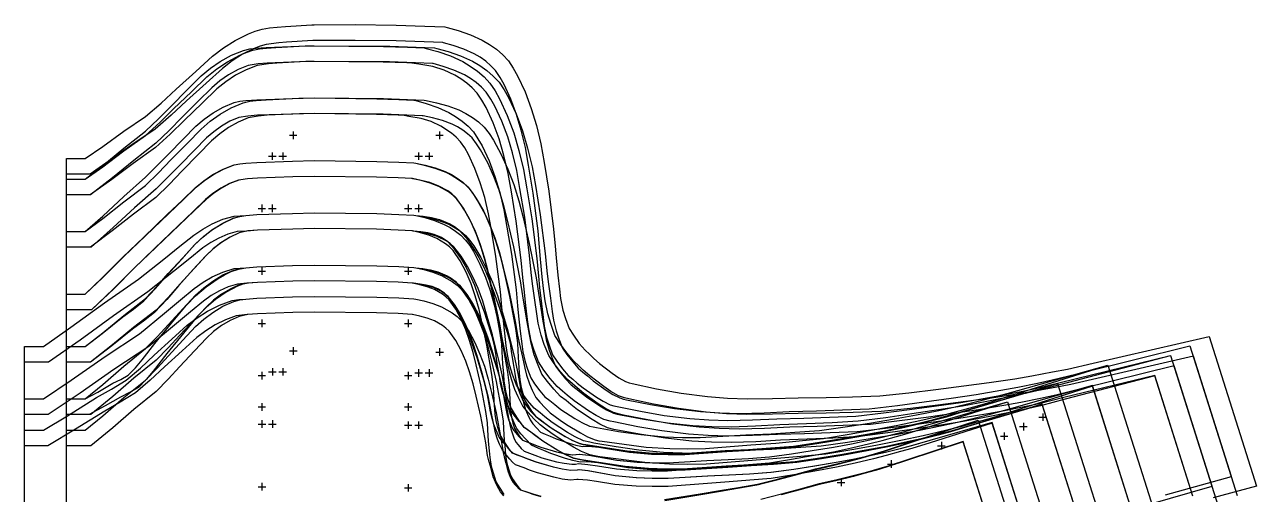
# Model space of a CAD drawing. Header units: inches. Extents: x 0 to 29.5, y 0 to 33.4.
# Drawn here: x 0 to 29.47, y 22.17 to 33.41 of the extents above; entities that cross this region are included whole.
import ezdxf

# ---------------------------------------------------------------- set-up
doc = ezdxf.new("R2010")
doc.units = ezdxf.units.IN

msp = doc.modelspace()

# ---------------------------------------------------------------- linework, layer by layer
at = {"layer": 'T001L001'}
for points in [[(1, 16.704), (1, 30.21), (1.236, 30.21), (1.449, 30.21), (1.868, 30.495), (2.375, 30.858), (2.891, 31.208), (3.264, 31.531), (3.625, 31.867), (4.092, 32.29), (4.497, 32.656), (4.758, 32.854), (5.034, 33.029), (5.352, 33.186), (5.516, 33.251), (5.684, 33.304), (5.861, 33.331), (6.04, 33.345), (6.237, 33.364), (6.869, 33.401), (6.923, 33.405), (7.907, 33.409), (8.892, 33.395), (9.575, 33.376), (10.05, 33.353), (10.108, 33.342), (10.375, 33.267), (10.666, 33.167), (10.946, 33.039), (11.12, 32.936), (11.285, 32.82), (11.438, 32.69), (11.574, 32.544), (11.69, 32.369), (11.794, 32.186), (11.971, 31.802), (12.12, 31.403), (12.242, 30.995), (12.347, 30.558), (12.426, 30.114), (12.539, 29.429), (12.656, 28.516), (12.692, 28.113), (12.718, 27.831), (12.758, 27.419), (12.797, 27.078), (12.823, 26.858), (12.878, 26.581), (12.941, 26.377), (13.026, 26.141), (13.131, 25.978), (13.27, 25.784), (13.408, 25.618), (13.513, 25.523), (13.618, 25.424), (13.754, 25.303), (14.055, 25.071), (14.212, 24.964), (14.377, 24.871), (14.462, 24.843), (14.535, 24.823), (15.119, 24.699), (15.706, 24.595), (16.337, 24.514), (16.812, 24.476), (17.287, 24.455), (17.895, 24.463), (18.504, 24.483), (19.172, 24.491), (19.806, 24.508), (20.461, 24.53), (21.151, 24.603), (21.8, 24.681), (22.467, 24.766), (23.076, 24.845), (23.688, 24.939), (24.1, 25.009), (24.587, 25.1), (24.951, 25.171), (25.566, 25.312), (28.336, 25.949), (29.468, 22.372), (28.436, 22.092)], [(27.298, 22.159), (28.872, 22.599), (27.961, 25.478), (25.651, 24.946), (25.029, 24.804), (24.657, 24.731), (24.166, 24.64), (23.748, 24.568), (23.128, 24.474), (22.515, 24.394), (21.846, 24.308), (21.193, 24.23), (20.488, 24.156), (19.818, 24.133), (19.179, 24.117), (18.51, 24.108), (17.895, 24.088), (17.28, 24.08), (16.79, 24.101), (16.302, 24.14), (15.646, 24.224), (15.047, 24.331), (14.451, 24.458), (14.355, 24.483), (14.208, 24.532), (14.027, 24.634), (13.854, 24.752), (13.521, 25.008), (13.364, 25.147), (13.259, 25.247), (13.136, 25.358), (12.973, 25.555), (12.821, 25.767), (12.688, 25.973), (12.585, 26.258), (12.514, 26.489), (12.452, 26.8), (12.424, 27.035), (12.385, 27.379), (12.345, 27.795), (12.318, 28.079), (12.283, 28.476), (12.167, 29.374), (12.057, 30.045), (11.982, 30.466), (11.883, 30.881), (11.77, 31.258), (11.633, 31.625), (11.47, 31.978), (11.375, 32.147), (11.267, 32.308), (11.157, 32.427), (11.032, 32.533), (10.898, 32.628), (10.756, 32.711), (10.511, 32.823), (10.254, 32.912), (10.023, 32.976), (10.006, 32.979), (9.56, 33.001), (8.886, 33.02), (7.91, 33.033), (6.934, 33.03), (6.893, 33.027), (6.266, 32.99), (6.079, 32.973), (5.781, 32.937), (5.635, 32.892), (5.492, 32.835), (5.216, 32.699), (4.967, 32.54), (4.731, 32.361), (4.343, 32.012), (3.876, 31.588), (3.505, 31.243), (3.123, 30.912), (2.589, 30.55), (2.082, 30.187), (1.565, 29.835), (1.236, 29.835), (1, 29.835)], [(1, 16.704), (1, 29.71), (1.236, 29.71), (1.449, 29.71), (1.868, 30.038), (2.374, 30.454), (2.891, 30.858), (3.201, 31.155), (3.502, 31.46), (3.89, 31.848), (4.227, 32.182), (4.446, 32.365), (4.679, 32.529), (4.948, 32.678), (5.233, 32.794), (5.385, 32.827), (5.54, 32.845), (5.782, 32.864), (6.56, 32.897), (6.923, 32.905), (8.583, 32.89), (9.159, 32.872), (9.56, 32.851), (9.608, 32.842), (9.885, 32.764), (10.189, 32.659), (10.48, 32.526), (10.661, 32.418), (10.833, 32.297), (10.992, 32.162), (11.133, 32.009), (11.255, 31.827), (11.362, 31.636), (11.546, 31.237), (11.7, 30.821), (11.827, 30.396), (11.936, 29.94), (12.017, 29.478), (12.134, 28.764), (12.255, 27.814), (12.292, 27.394), (12.32, 27.124), (12.362, 26.731), (12.403, 26.406), (12.43, 26.197), (12.485, 25.933), (12.548, 25.738), (12.631, 25.513), (12.733, 25.359), (12.868, 25.175), (13.001, 25.017), (13.112, 24.927), (13.222, 24.832), (13.364, 24.717), (13.678, 24.498), (13.841, 24.398), (14.011, 24.312), (14.097, 24.288), (14.172, 24.271), (14.736, 24.16), (15.303, 24.062), (15.911, 23.99), (16.369, 23.958), (16.827, 23.942), (17.413, 23.955), (17.999, 23.98), (18.643, 23.995), (19.254, 24.016), (19.885, 24.044), (20.549, 24.121), (21.173, 24.201), (21.815, 24.29), (22.397, 24.373), (22.981, 24.47), (23.374, 24.542), (23.838, 24.635), (24.185, 24.708), (24.772, 24.851), (27.412, 25.494), (28.544, 21.918)], [(1, 16.704), (1, 29.71), (1.236, 29.71), (1.449, 29.71), (1.868, 30.009), (2.374, 30.39), (2.891, 30.758), (3.232, 31.07), (3.562, 31.395), (3.99, 31.804), (4.36, 32.158), (4.6, 32.351), (4.855, 32.522), (5.148, 32.678), (5.301, 32.743), (5.458, 32.797), (5.622, 32.828), (5.79, 32.845), (6.01, 32.864), (6.715, 32.899), (6.923, 32.905), (8.738, 32.893), (9.367, 32.874), (9.805, 32.852), (9.858, 32.842), (10.129, 32.766), (10.427, 32.664), (10.711, 32.534), (10.889, 32.43), (11.057, 32.311), (11.212, 32.179), (11.35, 32.03), (11.47, 31.852), (11.575, 31.666), (11.756, 31.276), (11.907, 30.87), (12.032, 30.454), (12.139, 30.009), (12.219, 29.557), (12.335, 28.86), (12.455, 27.931), (12.492, 27.52), (12.525, 27.254), (12.577, 26.867), (12.624, 26.548), (12.656, 26.341), (12.716, 26.082), (12.782, 25.891), (12.87, 25.671), (12.974, 25.521), (13.112, 25.343), (13.246, 25.19), (13.355, 25.099), (13.463, 25.004), (13.603, 24.888), (13.913, 24.667), (14.074, 24.565), (14.242, 24.478), (14.328, 24.453), (14.402, 24.436), (14.975, 24.323), (15.551, 24.226), (16.17, 24.155), (16.635, 24.123), (17.101, 24.109), (17.696, 24.124), (18.292, 24.151), (18.946, 24.168), (19.567, 24.191), (20.208, 24.221), (20.883, 24.301), (21.517, 24.385), (22.169, 24.477), (22.762, 24.564), (23.357, 24.664), (23.758, 24.739), (24.231, 24.835), (24.585, 24.911), (25.183, 25.057), (27.874, 25.722), (29.006, 22.145)], [(27.952, 22.133), (27.039, 25.018), (24.861, 24.486), (24.268, 24.342), (23.913, 24.268), (23.445, 24.174), (23.045, 24.101), (22.454, 24.003), (21.867, 23.919), (21.223, 23.83), (20.595, 23.748), (19.915, 23.67), (19.269, 23.641), (18.654, 23.62), (18.009, 23.605), (17.416, 23.58), (16.824, 23.567), (16.351, 23.583), (15.879, 23.616), (15.246, 23.691), (14.671, 23.79), (14.098, 23.904), (14.007, 23.924), (13.858, 23.965), (13.671, 24.06), (13.491, 24.17), (13.146, 24.411), (12.981, 24.544), (12.87, 24.64), (12.737, 24.749), (12.574, 24.942), (12.425, 25.144), (12.295, 25.342), (12.193, 25.615), (12.122, 25.837), (12.06, 26.134), (12.031, 26.359), (11.99, 26.688), (11.947, 27.085), (11.919, 27.358), (11.882, 27.774), (11.763, 28.71), (11.648, 29.41), (11.571, 29.849), (11.468, 30.282), (11.35, 30.675), (11.208, 31.06), (11.038, 31.429), (10.938, 31.605), (10.826, 31.773), (10.71, 31.899), (10.58, 32.01), (10.439, 32.11), (10.29, 32.198), (10.034, 32.319), (9.765, 32.408), (9.428, 32.462), (9.261, 32.491), (9.143, 32.497), (8.576, 32.515), (6.925, 32.53), (6.573, 32.522), (5.805, 32.49), (5.585, 32.473), (5.347, 32.433), (5.105, 32.335), (4.876, 32.208), (4.669, 32.062), (4.475, 31.899), (4.155, 31.582), (3.766, 31.194), (3.457, 30.88), (3.139, 30.576), (2.609, 30.161), (2.103, 29.746), (1.579, 29.335), (1.236, 29.335), (1, 29.335)], [(26.943, 21.944), (28.412, 22.365), (27.501, 25.244), (25.273, 24.693), (24.669, 24.545), (24.307, 24.468), (23.83, 24.371), (23.423, 24.295), (22.82, 24.193), (22.222, 24.106), (21.568, 24.013), (20.929, 23.929), (20.239, 23.847), (19.583, 23.817), (18.958, 23.793), (18.303, 23.776), (17.701, 23.749), (17.098, 23.734), (16.618, 23.749), (16.139, 23.781), (15.496, 23.855), (14.909, 23.954), (14.326, 24.068), (14.233, 24.09), (14.085, 24.133), (13.9, 24.229), (13.723, 24.341), (13.382, 24.585), (13.22, 24.718), (13.111, 24.815), (12.984, 24.921), (12.822, 25.103), (12.671, 25.3), (12.537, 25.493), (12.431, 25.76), (12.355, 25.978), (12.287, 26.27), (12.253, 26.492), (12.205, 26.815), (12.154, 27.206), (12.119, 27.48), (12.082, 27.89), (11.964, 28.805), (11.851, 29.488), (11.775, 29.917), (11.673, 30.34), (11.557, 30.723), (11.418, 31.098), (11.251, 31.458), (11.154, 31.63), (11.044, 31.794), (10.931, 31.916), (10.804, 32.024), (10.667, 32.121), (10.522, 32.206), (10.271, 32.32), (10.009, 32.41), (9.773, 32.476), (9.76, 32.479), (9.352, 32.499), (8.731, 32.518), (6.927, 32.53), (6.73, 32.524), (6.035, 32.49), (5.833, 32.473), (5.564, 32.434), (5.298, 32.331), (5.046, 32.197), (4.817, 32.043), (4.602, 31.87), (4.249, 31.533), (3.821, 31.124), (3.481, 30.789), (3.131, 30.468), (2.596, 30.087), (2.089, 29.707), (1.569, 29.335), (1.236, 29.335), (1, 29.335)], [(1, 16.704), (1, 28.46), (1.236, 28.46), (1.449, 28.46), (1.868, 28.831), (2.374, 29.301), (2.891, 29.758), (3.443, 30.313), (3.794, 30.67), (4.098, 30.978), (4.296, 31.147), (4.507, 31.299), (4.752, 31.438), (5.01, 31.546), (5.148, 31.577), (5.29, 31.595), (5.555, 31.614), (6.406, 31.645), (6.923, 31.655), (8.429, 31.638), (8.951, 31.62), (9.314, 31.6), (9.358, 31.592), (9.609, 31.522), (9.883, 31.428), (10.146, 31.308), (10.309, 31.212), (10.464, 31.103), (10.608, 30.982), (10.736, 30.844), (10.846, 30.68), (10.943, 30.508), (11.111, 30.148), (11.25, 29.773), (11.366, 29.39), (11.465, 28.979), (11.539, 28.562), (11.646, 27.919), (11.758, 27.062), (11.792, 26.683), (11.818, 26.436), (11.858, 26.075), (11.896, 25.777), (11.921, 25.585), (11.972, 25.343), (12.03, 25.165), (12.107, 24.958), (12.201, 24.817), (12.325, 24.648), (12.447, 24.504), (12.564, 24.414), (12.681, 24.32), (12.831, 24.206), (13.163, 23.989), (13.334, 23.89), (13.512, 23.807), (13.602, 23.785), (13.68, 23.77), (14.209, 23.68), (14.74, 23.603), (15.309, 23.55), (15.737, 23.532), (16.165, 23.529), (17.257, 23.593), (17.858, 23.622), (18.427, 23.658), (19.015, 23.699), (19.633, 23.787), (20.213, 23.878), (20.809, 23.977), (21.341, 24.072), (21.874, 24.18), (22.233, 24.26), (22.656, 24.36), (22.973, 24.439), (23.508, 24.589), (25.912, 25.267), (27.044, 21.69)], [(1, 16.704), (1, 28.46), (1.236, 28.46), (1.449, 28.46), (1.868, 28.774), (2.374, 29.172), (2.891, 29.558), (3.201, 29.86), (3.5, 30.173), (3.887, 30.569), (4.224, 30.91), (4.442, 31.098), (4.675, 31.266), (4.945, 31.42), (5.231, 31.54), (5.384, 31.575), (5.54, 31.595), (5.782, 31.614), (6.56, 31.647), (6.923, 31.655), (8.583, 31.64), (9.159, 31.622), (9.56, 31.601), (9.608, 31.592), (9.856, 31.54), (10.128, 31.467), (10.391, 31.368), (10.557, 31.285), (10.714, 31.189), (10.862, 31.081), (10.995, 30.955), (11.112, 30.803), (11.218, 30.642), (11.404, 30.304), (11.564, 29.949), (11.702, 29.584), (11.825, 29.192), (11.924, 28.792), (12.07, 28.174), (12.234, 27.349), (12.292, 26.983), (12.331, 26.732), (12.391, 26.366), (12.445, 26.064), (12.481, 25.869), (12.546, 25.624), (12.614, 25.445), (12.704, 25.239), (12.807, 25.1), (12.943, 24.934), (13.075, 24.793), (13.187, 24.706), (13.298, 24.614), (13.441, 24.503), (13.758, 24.292), (13.921, 24.196), (14.092, 24.115), (14.178, 24.092), (14.253, 24.078), (14.816, 23.975), (15.381, 23.885), (15.988, 23.821), (16.444, 23.796), (16.901, 23.787), (17.484, 23.808), (18.067, 23.84), (18.708, 23.864), (19.316, 23.893), (19.944, 23.93), (20.604, 24.015), (21.225, 24.104), (21.863, 24.201), (22.44, 24.294), (23.02, 24.4), (23.409, 24.479), (23.87, 24.579), (24.214, 24.657), (24.796, 24.809), (27.412, 25.494), (28.544, 21.918)], [(26.452, 21.904), (25.544, 24.774), (23.609, 24.228), (23.069, 24.076), (22.745, 23.996), (22.317, 23.894), (21.952, 23.813), (21.411, 23.704), (20.873, 23.607), (20.273, 23.508), (19.688, 23.416), (19.055, 23.326), (18.452, 23.283), (17.879, 23.248), (17.277, 23.219), (16.171, 23.153), (15.729, 23.156), (15.287, 23.176), (14.693, 23.23), (14.154, 23.309), (13.616, 23.4), (13.523, 23.418), (13.37, 23.456), (13.174, 23.547), (12.986, 23.655), (12.622, 23.893), (12.449, 24.025), (12.332, 24.12), (12.187, 24.232), (12.031, 24.416), (11.893, 24.602), (11.771, 24.787), (11.675, 25.041), (11.609, 25.246), (11.551, 25.522), (11.524, 25.729), (11.485, 26.031), (11.445, 26.396), (11.419, 26.647), (11.385, 27.021), (11.275, 27.864), (11.171, 28.493), (11.1, 28.887), (11.007, 29.276), (10.901, 29.627), (10.773, 29.97), (10.619, 30.3), (10.53, 30.458), (10.429, 30.608), (10.327, 30.718), (10.212, 30.816), (9.956, 30.98), (9.728, 31.088), (9.489, 31.166), (9.189, 31.214), (9.039, 31.24), (8.934, 31.246), (8.42, 31.263), (6.924, 31.28), (6.416, 31.27), (5.575, 31.24), (5.336, 31.223), (5.128, 31.186), (4.912, 31.096), (4.708, 30.98), (4.523, 30.846), (4.348, 30.698), (4.061, 30.407), (3.71, 30.05), (3.149, 29.485), (2.625, 29.023), (2.12, 28.554), (1.591, 28.085), (1.236, 28.085), (1, 28.085)], [(27.952, 22.133), (27.041, 25.01), (24.891, 24.446), (24.303, 24.293), (23.951, 24.213), (23.486, 24.112), (23.09, 24.032), (22.503, 23.924), (21.92, 23.831), (21.28, 23.733), (20.655, 23.643), (19.979, 23.556), (19.336, 23.519), (18.724, 23.489), (18.083, 23.466), (17.493, 23.433), (16.902, 23.411), (16.432, 23.42), (15.962, 23.447), (15.33, 23.513), (14.757, 23.605), (14.185, 23.709), (14.096, 23.726), (13.946, 23.765), (13.758, 23.855), (13.578, 23.961), (13.23, 24.193), (13.064, 24.321), (12.952, 24.414), (12.821, 24.516), (12.661, 24.686), (12.511, 24.869), (12.377, 25.05), (12.267, 25.304), (12.189, 25.509), (12.115, 25.787), (12.076, 25.997), (12.021, 26.303), (11.961, 26.673), (11.921, 26.925), (11.865, 27.283), (11.703, 28.094), (11.561, 28.698), (11.467, 29.076), (11.351, 29.446), (11.225, 29.78), (11.079, 30.104), (10.909, 30.413), (10.813, 30.56), (10.705, 30.699), (10.599, 30.799), (10.482, 30.885), (10.356, 30.962), (10.225, 31.028), (9.996, 31.114), (9.76, 31.177), (9.535, 31.224), (9.514, 31.228), (9.143, 31.247), (8.576, 31.265), (6.925, 31.28), (6.573, 31.272), (5.805, 31.24), (5.587, 31.223), (5.349, 31.181), (5.106, 31.078), (4.876, 30.947), (4.669, 30.797), (4.474, 30.63), (4.155, 30.306), (3.767, 29.91), (3.459, 29.586), (3.138, 29.274), (2.602, 28.874), (2.096, 28.476), (1.574, 28.085), (1.236, 28.085), (1, 28.085)], [(6.334, 30.763), (6.516, 30.763)], [(6.425, 30.854), (6.425, 30.672)], [(9.834, 30.763), (10.016, 30.763)], [(9.925, 30.854), (9.925, 30.672)], [(5.925, 30.354), (5.925, 30.172)], [(6.175, 30.354), (6.175, 30.172)], [(9.425, 30.354), (9.425, 30.172)], [(9.675, 30.354), (9.675, 30.172)], [(1, 16.704), (1, 26.96), (1.236, 26.96), (1.449, 26.96), (1.856, 27.351), (2.346, 27.845), (2.848, 28.326), (3.413, 28.866), (3.773, 29.212), (4.085, 29.512), (4.287, 29.675), (4.501, 29.821), (4.749, 29.953), (5.009, 30.054), (5.148, 30.081), (5.29, 30.095), (5.555, 30.114), (6.406, 30.145), (6.923, 30.155), (8.429, 30.138), (8.951, 30.12), (9.314, 30.1), (9.358, 30.092), (9.587, 30.042), (9.838, 29.971), (10.08, 29.876), (10.232, 29.798), (10.377, 29.708), (10.513, 29.606), (10.634, 29.488), (10.741, 29.346), (10.838, 29.196), (11.006, 28.881), (11.15, 28.551), (11.274, 28.213), (11.383, 27.848), (11.471, 27.477), (11.599, 26.904), (11.742, 26.139), (11.792, 25.8), (11.802, 25.603), (11.818, 25.315), (11.835, 25.077), (11.847, 24.924), (11.877, 24.73), (11.915, 24.586), (11.968, 24.419), (12.036, 24.303), (12.128, 24.164), (12.218, 24.044), (12.333, 23.96), (12.448, 23.872), (12.596, 23.765), (12.922, 23.563), (13.09, 23.472), (13.264, 23.395), (13.352, 23.376), (13.427, 23.363), (14.414, 23.214), (14.945, 23.168), (15.343, 23.153), (15.741, 23.153), (16.757, 23.219), (17.316, 23.249), (17.845, 23.285), (18.392, 23.327), (18.966, 23.412), (19.506, 23.5), (20.061, 23.595), (20.546, 23.688), (21.032, 23.792), (21.359, 23.868), (21.745, 23.965), (22.034, 24.04), (22.521, 24.182), (24.712, 24.827), (25.844, 21.25)], [(1, 16.704), (1, 26.96), (1.236, 26.96), (1.449, 26.96), (1.868, 27.36), (2.373, 27.865), (2.891, 28.358), (3.446, 28.888), (3.8, 29.228), (4.106, 29.522), (4.305, 29.682), (4.515, 29.826), (4.758, 29.955), (5.014, 30.055), (5.151, 30.081), (5.29, 30.095), (5.555, 30.114), (6.406, 30.145), (6.923, 30.155), (8.429, 30.138), (8.951, 30.12), (9.314, 30.1), (9.358, 30.092), (9.58, 30.047), (9.825, 29.984), (10.061, 29.897), (10.21, 29.824), (10.351, 29.739), (10.484, 29.642), (10.604, 29.531), (10.71, 29.396), (10.806, 29.252), (10.975, 28.951), (11.121, 28.634), (11.246, 28.308), (11.359, 27.958), (11.45, 27.6), (11.585, 27.048), (11.738, 26.31), (11.792, 25.983), (11.838, 25.767), (11.907, 25.453), (11.968, 25.194), (12.008, 25.027), (12.076, 24.818), (12.143, 24.667), (12.231, 24.492), (12.327, 24.376), (12.452, 24.239), (12.573, 24.123), (12.692, 24.039), (12.81, 23.95), (12.963, 23.842), (13.298, 23.641), (13.47, 23.55), (13.649, 23.474), (13.739, 23.455), (13.817, 23.443), (14.873, 23.304), (15.439, 23.266), (15.864, 23.258), (16.289, 23.266), (17.372, 23.357), (17.968, 23.401), (18.532, 23.45), (19.115, 23.506), (19.725, 23.609), (20.299, 23.714), (20.889, 23.827), (21.413, 23.938), (21.94, 24.062), (22.293, 24.152), (22.71, 24.265), (23.022, 24.353), (23.547, 24.519), (25.912, 25.267), (27.044, 21.69)], [(5.834, 30.263), (6.016, 30.263)], [(6.084, 30.263), (6.266, 30.263)], [(9.334, 30.263), (9.516, 30.263)], [(9.584, 30.263), (9.766, 30.263)], [(25.25, 21.47), (24.345, 24.328), (22.627, 23.823), (22.134, 23.678), (21.838, 23.601), (21.447, 23.504), (21.114, 23.426), (20.62, 23.32), (20.128, 23.226), (19.568, 23.13), (19.024, 23.041), (18.434, 22.954), (17.872, 22.911), (17.339, 22.875), (16.78, 22.844), (15.75, 22.777), (15.337, 22.778), (14.925, 22.793), (14.37, 22.841), (13.369, 22.993), (13.281, 23.007), (13.13, 23.041), (12.938, 23.125), (12.753, 23.225), (12.395, 23.447), (12.224, 23.571), (12.108, 23.66), (11.953, 23.774), (11.821, 23.947), (11.718, 24.105), (11.623, 24.266), (11.555, 24.482), (11.51, 24.653), (11.474, 24.881), (11.461, 25.049), (11.444, 25.291), (11.427, 25.583), (11.418, 25.763), (11.372, 26.077), (11.232, 26.829), (11.106, 27.387), (11.024, 27.736), (10.921, 28.079), (10.809, 28.386), (10.679, 28.685), (10.526, 28.971), (10.439, 29.107), (10.341, 29.235), (10.247, 29.327), (10.141, 29.407), (9.91, 29.538), (9.702, 29.619), (9.487, 29.68), (9.282, 29.725), (9.268, 29.727), (8.934, 29.746), (8.42, 29.763), (6.924, 29.78), (6.416, 29.77), (5.575, 29.74), (5.331, 29.722), (5.117, 29.691), (4.9, 29.606), (4.693, 29.496), (4.505, 29.368), (4.327, 29.225), (4.033, 28.942), (3.673, 28.595), (3.107, 28.055), (2.609, 27.577), (2.119, 27.084), (1.6, 26.585), (1.236, 26.585), (1, 26.585)], [(26.452, 21.904), (25.549, 24.759), (23.661, 24.161), (23.129, 23.994), (22.81, 23.904), (22.388, 23.789), (22.029, 23.698), (21.496, 23.572), (20.963, 23.459), (20.368, 23.345), (19.79, 23.24), (19.164, 23.134), (18.566, 23.077), (17.998, 23.028), (17.402, 22.984), (16.305, 22.891), (15.866, 22.883), (15.427, 22.891), (14.835, 22.931), (13.764, 23.072), (13.673, 23.086), (13.52, 23.118), (13.323, 23.201), (13.133, 23.301), (12.766, 23.523), (12.59, 23.646), (12.471, 23.736), (12.334, 23.834), (12.184, 23.977), (12.044, 24.13), (11.915, 24.286), (11.804, 24.506), (11.725, 24.684), (11.647, 24.925), (11.603, 25.107), (11.541, 25.37), (11.471, 25.688), (11.423, 25.913), (11.369, 26.242), (11.219, 26.965), (11.088, 27.504), (11.002, 27.839), (10.896, 28.168), (10.783, 28.462), (10.651, 28.748), (10.499, 29.021), (10.316, 29.273), (10.224, 29.359), (10.121, 29.433), (9.897, 29.555), (9.696, 29.629), (9.487, 29.684), (9.285, 29.724), (9.267, 29.727), (8.934, 29.746), (8.42, 29.763), (6.924, 29.78), (6.416, 29.77), (5.575, 29.74), (5.331, 29.722), (5.122, 29.691), (4.909, 29.609), (4.707, 29.501), (4.523, 29.376), (4.349, 29.235), (4.059, 28.958), (3.706, 28.617), (3.15, 28.087), (2.635, 27.597), (2.131, 27.092), (1.599, 26.585), (1.236, 26.585), (1, 26.585)], [(0, 16.704), (0, 25.71), (0.236, 25.71), (0.449, 25.71), (1.109, 26.169), (1.909, 26.752), (2.725, 27.317), (3.33, 27.799), (3.715, 28.109), (4.05, 28.376), (4.264, 28.519), (4.488, 28.644), (4.743, 28.752), (5.01, 28.829), (5.29, 28.845), (5.555, 28.864), (6.406, 28.895), (6.923, 28.905), (8.429, 28.888), (8.951, 28.87), (9.314, 28.85), (9.358, 28.842), (9.537, 28.825), (9.735, 28.794), (9.928, 28.745), (10.17, 28.644), (10.283, 28.579), (10.386, 28.501), (10.568, 28.298), (10.726, 28.074), (10.867, 27.836), (10.992, 27.589), (11.109, 27.322), (11.211, 27.047), (11.362, 26.623), (11.543, 26.053), (11.612, 25.8), (11.641, 25.599), (11.686, 25.306), (11.726, 25.065), (11.753, 24.909), (11.803, 24.713), (11.856, 24.569), (11.926, 24.403), (12.007, 24.291), (12.114, 24.158), (12.218, 24.044), (12.335, 23.959), (12.451, 23.869), (12.6, 23.761), (12.929, 23.557), (13.098, 23.465), (13.274, 23.387), (13.363, 23.367), (13.439, 23.355), (14.426, 23.206), (14.955, 23.161), (15.353, 23.146), (15.751, 23.146), (16.766, 23.213), (17.325, 23.244), (17.854, 23.28), (18.4, 23.322), (18.974, 23.408), (19.513, 23.496), (20.067, 23.591), (20.551, 23.684), (21.037, 23.789), (21.364, 23.866), (21.749, 23.962), (22.037, 24.038), (22.524, 24.181), (24.712, 24.827), (25.844, 21.25)], [(1, 16.704), (1, 25.71), (1.236, 25.71), (1.449, 25.71), (1.855, 26.022), (2.347, 26.417), (2.601, 26.604), (2.848, 26.8), (3.133, 27.098), (3.403, 27.41), (3.757, 27.802), (4.063, 28.141), (4.264, 28.328), (4.479, 28.497), (4.73, 28.655), (4.997, 28.781), (5.142, 28.821), (5.29, 28.845), (5.555, 28.864), (6.406, 28.895), (6.923, 28.905), (8.429, 28.888), (8.951, 28.87), (9.314, 28.85), (9.358, 28.842), (9.573, 28.792), (9.808, 28.722), (10.035, 28.63), (10.177, 28.554), (10.312, 28.467), (10.438, 28.369), (10.551, 28.257), (10.65, 28.122), (10.738, 27.98), (10.893, 27.682), (11.024, 27.369), (11.136, 27.049), (11.234, 26.705), (11.312, 26.355), (11.425, 25.814), (11.55, 25.092), (11.592, 24.773), (11.599, 24.627), (11.611, 24.413), (11.624, 24.237), (11.633, 24.123), (11.655, 23.979), (11.683, 23.872), (11.722, 23.748), (11.772, 23.662), (11.84, 23.559), (11.907, 23.47), (12.043, 23.419), (12.179, 23.364), (12.353, 23.3), (12.725, 23.192), (12.914, 23.148), (13.105, 23.121), (13.196, 23.126), (13.273, 23.134), (13.5, 23.112), (13.726, 23.074), (14.176, 22.991), (14.662, 22.945), (15.026, 22.929), (15.391, 22.926), (16.323, 22.98), (16.835, 23.004), (17.32, 23.033), (17.821, 23.068), (18.348, 23.142), (18.843, 23.219), (19.351, 23.302), (19.785, 23.383), (20.22, 23.475), (20.513, 23.542), (20.858, 23.627), (21.116, 23.693), (21.552, 23.819), (23.512, 24.387), (24.644, 20.81)], [(1, 16.704), (1, 25.71), (1.236, 25.71), (1.449, 25.71), (1.868, 26.038), (2.374, 26.454), (2.891, 26.858), (3.17, 27.149), (3.437, 27.452), (3.785, 27.833), (4.087, 28.163), (4.284, 28.345), (4.495, 28.509), (4.741, 28.662), (5.004, 28.784), (5.145, 28.822), (5.29, 28.845), (5.555, 28.864), (6.406, 28.895), (6.923, 28.905), (8.429, 28.888), (8.951, 28.87), (9.314, 28.85), (9.358, 28.842), (9.567, 28.809), (9.798, 28.759), (10.022, 28.687), (10.164, 28.625), (10.299, 28.551), (10.427, 28.466), (10.544, 28.367), (10.648, 28.245), (10.743, 28.114), (10.913, 27.839), (11.061, 27.549), (11.191, 27.25), (11.31, 26.927), (11.41, 26.597), (11.557, 26.086), (11.728, 25.403), (11.792, 25.1), (11.822, 24.934), (11.867, 24.693), (11.908, 24.494), (11.935, 24.366), (11.981, 24.205), (12.029, 24.088), (12.092, 23.952), (12.162, 23.862), (12.255, 23.754), (12.344, 23.663), (12.457, 23.615), (12.57, 23.563), (12.715, 23.502), (13.026, 23.396), (13.184, 23.352), (13.345, 23.321), (13.422, 23.322), (13.488, 23.326), (13.734, 23.301), (13.98, 23.262), (14.471, 23.181), (14.999, 23.137), (15.395, 23.123), (15.792, 23.124), (16.803, 23.194), (17.36, 23.226), (17.887, 23.263), (18.431, 23.307), (19.003, 23.394), (19.539, 23.483), (20.091, 23.58), (20.573, 23.674), (21.057, 23.78), (21.382, 23.858), (21.765, 23.955), (22.052, 24.031), (22.536, 24.176), (24.712, 24.827), (25.844, 21.25)], [(5.584, 29.013), (5.766, 29.013)], [(5.675, 29.104), (5.675, 28.922)], [(5.834, 29.013), (6.016, 29.013)], [(5.925, 29.104), (5.925, 28.922)], [(9.084, 29.013), (9.266, 29.013)], [(9.175, 29.104), (9.175, 28.922)], [(9.334, 29.013), (9.516, 29.013)], [(9.425, 29.104), (9.425, 28.922)], [(25.25, 21.47), (24.346, 24.328), (22.63, 23.821), (22.138, 23.676), (21.842, 23.599), (21.452, 23.501), (21.119, 23.423), (20.626, 23.317), (20.134, 23.222), (19.575, 23.126), (19.032, 23.037), (18.442, 22.949), (17.881, 22.906), (17.348, 22.869), (16.789, 22.838), (15.76, 22.771), (15.348, 22.771), (14.936, 22.786), (14.382, 22.833), (13.381, 22.984), (13.292, 22.999), (13.14, 23.033), (12.946, 23.118), (12.76, 23.22), (12.398, 23.444), (12.226, 23.569), (12.109, 23.659), (11.967, 23.764), (11.829, 23.913), (11.708, 24.064), (11.597, 24.219), (11.507, 24.432), (11.444, 24.601), (11.386, 24.83), (11.357, 25.002), (11.315, 25.247), (11.27, 25.544), (11.244, 25.723), (11.183, 25.947), (11.007, 26.503), (10.86, 26.914), (10.767, 27.167), (10.659, 27.413), (10.548, 27.63), (10.425, 27.839), (10.286, 28.036), (10.126, 28.215), (9.972, 28.317), (9.8, 28.388), (9.643, 28.429), (9.482, 28.453), (9.304, 28.47), (9.268, 28.477), (8.934, 28.496), (8.42, 28.513), (6.924, 28.53), (6.416, 28.52), (5.575, 28.49), (5.314, 28.471), (5.085, 28.458), (4.863, 28.394), (4.65, 28.304), (4.453, 28.194), (4.266, 28.069), (3.95, 27.816), (3.564, 27.506), (2.949, 27.016), (2.127, 26.447), (1.327, 25.863), (0.567, 25.335), (0.236, 25.335), (0, 25.335)], [(24.048, 21.037), (23.145, 23.89), (21.656, 23.458), (21.215, 23.331), (20.949, 23.263), (20.599, 23.177), (20.301, 23.109), (19.858, 23.015), (19.416, 22.933), (18.902, 22.848), (18.403, 22.771), (17.86, 22.695), (17.344, 22.659), (16.855, 22.629), (16.342, 22.605), (15.397, 22.551), (15.018, 22.554), (14.639, 22.571), (14.129, 22.618), (13.698, 22.698), (13.481, 22.735), (13.264, 22.756), (13.227, 22.752), (13.071, 22.744), (12.861, 22.774), (12.654, 22.821), (12.244, 22.94), (12.044, 23.014), (11.906, 23.07), (11.786, 23.107), (11.674, 23.158), (11.597, 23.244), (11.534, 23.342), (11.454, 23.464), (11.377, 23.595), (11.323, 23.768), (11.287, 23.902), (11.26, 24.08), (11.25, 24.209), (11.237, 24.39), (11.225, 24.607), (11.218, 24.739), (11.179, 25.036), (11.056, 25.744), (10.946, 26.27), (10.873, 26.598), (10.781, 26.92), (10.681, 27.209), (10.562, 27.49), (10.423, 27.759), (10.254, 28.009), (10.168, 28.095), (10.071, 28.169), (9.859, 28.294), (9.667, 28.372), (9.468, 28.431), (9.28, 28.475), (9.268, 28.477), (8.934, 28.496), (8.42, 28.513), (6.924, 28.53), (6.416, 28.52), (5.575, 28.49), (5.344, 28.473), (5.131, 28.426), (4.905, 28.32), (4.694, 28.187), (4.503, 28.037), (4.325, 27.872), (4.035, 27.551), (3.681, 27.158), (3.399, 26.834), (3.103, 26.523), (2.844, 26.317), (2.578, 26.121), (2.087, 25.727), (1.576, 25.335), (1.236, 25.335), (1, 25.335)], [(25.25, 21.47), (24.346, 24.326), (22.643, 23.816), (22.153, 23.67), (21.859, 23.592), (21.471, 23.494), (21.14, 23.415), (20.649, 23.307), (20.16, 23.211), (19.602, 23.113), (19.061, 23.024), (18.474, 22.934), (17.915, 22.89), (17.384, 22.852), (16.827, 22.819), (15.802, 22.749), (15.391, 22.748), (14.981, 22.762), (14.428, 22.808), (13.951, 22.887), (13.712, 22.925), (13.472, 22.949), (13.436, 22.947), (13.294, 22.946), (13.114, 22.98), (12.938, 23.029), (12.59, 23.148), (12.419, 23.22), (12.305, 23.272), (12.129, 23.348), (11.979, 23.5), (11.872, 23.624), (11.769, 23.756), (11.685, 23.938), (11.627, 24.081), (11.57, 24.275), (11.54, 24.418), (11.499, 24.621), (11.453, 24.866), (11.424, 25.028), (11.363, 25.319), (11.195, 25.989), (11.052, 26.485), (10.959, 26.793), (10.848, 27.095), (10.731, 27.363), (10.598, 27.624), (10.446, 27.87), (10.267, 28.097), (10.179, 28.172), (10.082, 28.236), (9.872, 28.339), (9.684, 28.399), (9.49, 28.442), (9.293, 28.472), (9.268, 28.477), (8.934, 28.496), (8.42, 28.513), (6.924, 28.53), (6.416, 28.52), (5.575, 28.49), (5.343, 28.473), (5.135, 28.428), (4.915, 28.326), (4.708, 28.198), (4.521, 28.053), (4.347, 27.892), (4.062, 27.581), (3.714, 27.199), (3.436, 26.884), (3.146, 26.582), (2.608, 26.162), (2.103, 25.746), (1.579, 25.335), (1.236, 25.335), (1, 25.335)], [(0, 16.704), (0, 24.46), (0.236, 24.46), (0.449, 24.46), (1.116, 24.903), (1.925, 25.467), (2.75, 26.012), (3.346, 26.507), (3.726, 26.826), (4.056, 27.101), (4.268, 27.248), (4.49, 27.378), (4.744, 27.491), (5.009, 27.573), (5.29, 27.595), (5.555, 27.614), (6.406, 27.645), (6.923, 27.655), (8.429, 27.638), (8.951, 27.62), (9.314, 27.6), (9.358, 27.592), (9.523, 27.575), (9.705, 27.545), (9.883, 27.498), (10.105, 27.404), (10.208, 27.343), (10.303, 27.27), (10.469, 27.082), (10.612, 26.874), (10.74, 26.654), (10.854, 26.426), (10.96, 26.179), (11.052, 25.925), (11.188, 25.533), (11.35, 25.007), (11.412, 24.773), (11.439, 24.623), (11.479, 24.404), (11.515, 24.224), (11.539, 24.108), (11.58, 23.962), (11.623, 23.856), (11.68, 23.733), (11.743, 23.651), (11.826, 23.553), (11.907, 23.47), (12.042, 23.419), (12.178, 23.364), (12.35, 23.3), (12.721, 23.192), (12.909, 23.149), (13.1, 23.121), (13.19, 23.126), (13.267, 23.134), (13.494, 23.112), (13.719, 23.074), (14.171, 22.991), (14.656, 22.945), (15.021, 22.929), (15.386, 22.926), (16.318, 22.979), (16.83, 23.004), (17.316, 23.033), (17.817, 23.068), (18.344, 23.142), (18.839, 23.218), (19.348, 23.302), (19.782, 23.383), (20.218, 23.475), (20.511, 23.542), (20.856, 23.626), (21.114, 23.693), (21.55, 23.818), (23.512, 24.387), (24.644, 20.81)], [(1, 16.704), (1, 24.46), (1.236, 24.46), (1.449, 24.46), (1.748, 24.621), (2.11, 24.829), (2.3, 24.92), (2.479, 25.027), (2.653, 25.2), (2.811, 25.389), (3.111, 25.784), (3.512, 26.271), (3.861, 26.691), (4.091, 26.924), (4.34, 27.138), (4.631, 27.339), (4.785, 27.426), (4.944, 27.503), (5.114, 27.559), (5.29, 27.595), (5.555, 27.614), (6.406, 27.645), (6.923, 27.655), (8.429, 27.638), (8.951, 27.62), (9.314, 27.6), (9.358, 27.592), (9.554, 27.549), (9.769, 27.489), (9.976, 27.409), (10.23, 27.265), (10.346, 27.178), (10.45, 27.077), (10.624, 26.828), (10.769, 26.559), (10.892, 26.277), (10.998, 25.988), (11.092, 25.677), (11.168, 25.359), (11.278, 24.87), (11.402, 24.216), (11.445, 23.926), (11.456, 23.741), (11.475, 23.47), (11.494, 23.247), (11.506, 23.102), (11.537, 22.92), (11.574, 22.785), (11.625, 22.628), (11.691, 22.52), (11.779, 22.39), (11.865, 22.278), (12.011, 22.232), (12.159, 22.181), (12.346, 22.123)], [(1, 16.704), (1, 24.46), (1.236, 24.46), (1.449, 24.46), (1.868, 24.803), (2.374, 25.236), (2.891, 25.658), (3.17, 25.944), (3.439, 26.239), (3.788, 26.612), (4.091, 26.935), (4.288, 27.112), (4.499, 27.273), (4.745, 27.421), (5.006, 27.538), (5.146, 27.574), (5.29, 27.595), (5.555, 27.614), (6.406, 27.645), (6.923, 27.655), (8.429, 27.638), (8.951, 27.62), (9.314, 27.6), (9.358, 27.592), (9.543, 27.564), (9.746, 27.521), (9.944, 27.458), (10.188, 27.339), (10.301, 27.265), (10.404, 27.178), (10.581, 26.957), (10.731, 26.715), (10.863, 26.46), (10.979, 26.197), (11.085, 25.913), (11.174, 25.623), (11.306, 25.174), (11.46, 24.573), (11.517, 24.306), (11.541, 24.179), (11.577, 23.993), (11.609, 23.84), (11.631, 23.742), (11.668, 23.618), (11.705, 23.528), (11.754, 23.424), (11.809, 23.355), (11.881, 23.273), (11.95, 23.203), (12.079, 23.157), (12.209, 23.107), (12.374, 23.049), (12.728, 22.953), (12.908, 22.915), (13.089, 22.892), (13.175, 22.898), (13.248, 22.907), (13.476, 22.889), (13.703, 22.855), (14.158, 22.78), (14.646, 22.744), (15.013, 22.734), (15.379, 22.738), (16.314, 22.81), (16.827, 22.844), (17.314, 22.883), (17.817, 22.928), (18.344, 23.012), (18.84, 23.099), (19.349, 23.192), (19.784, 23.285), (20.22, 23.388), (20.513, 23.462), (20.858, 23.556), (21.117, 23.629), (21.552, 23.766), (23.512, 24.387), (24.644, 20.81)], [(5.584, 27.513), (5.766, 27.513)], [(5.584, 27.513), (5.766, 27.513)], [(5.675, 27.604), (5.675, 27.422)], [(5.675, 27.604), (5.675, 27.422)], [(9.084, 27.513), (9.266, 27.513)], [(9.084, 27.513), (9.266, 27.513)], [(9.175, 27.604), (9.175, 27.422)], [(9.175, 27.604), (9.175, 27.422)], [(24.048, 21.037), (23.145, 23.89), (21.655, 23.458), (21.213, 23.331), (20.947, 23.263), (20.597, 23.177), (20.298, 23.108), (19.855, 23.015), (19.413, 22.932), (18.898, 22.848), (18.399, 22.771), (17.856, 22.694), (17.34, 22.659), (16.85, 22.629), (16.337, 22.605), (15.392, 22.55), (15.013, 22.554), (14.634, 22.571), (14.124, 22.618), (13.691, 22.698), (13.475, 22.735), (13.258, 22.756), (13.22, 22.752), (13.065, 22.744), (12.856, 22.774), (12.649, 22.822), (12.241, 22.941), (12.042, 23.015), (11.905, 23.07), (11.697, 23.149), (11.619, 23.219), (11.55, 23.3), (11.452, 23.414), (11.356, 23.538), (11.279, 23.707), (11.225, 23.84), (11.174, 24.018), (11.147, 24.15), (11.11, 24.334), (11.07, 24.556), (11.045, 24.692), (10.989, 24.904), (10.831, 25.416), (10.7, 25.795), (10.616, 26.026), (10.519, 26.253), (10.421, 26.451), (10.31, 26.642), (10.185, 26.822), (10.041, 26.986), (9.904, 27.078), (9.751, 27.143), (9.61, 27.18), (9.464, 27.204), (9.303, 27.221), (9.268, 27.227), (8.934, 27.246), (8.42, 27.263), (6.924, 27.28), (6.416, 27.27), (5.575, 27.24), (5.318, 27.222), (5.092, 27.204), (4.871, 27.135), (4.659, 27.041), (4.464, 26.927), (4.278, 26.797), (3.967, 26.538), (3.587, 26.219), (2.974, 25.71), (2.136, 25.157), (1.327, 24.593), (0.562, 24.085), (0.236, 24.085), (0, 24.085)], [(11.475, 22.17), (11.375, 22.318), (11.282, 22.471), (11.215, 22.676), (11.17, 22.838), (11.134, 23.055), (11.12, 23.214), (11.101, 23.442), (11.082, 23.716), (11.072, 23.887), (11.032, 24.154), (10.911, 24.794), (10.804, 25.269), (10.734, 25.564), (10.646, 25.853), (10.552, 26.111), (10.441, 26.363), (10.313, 26.602), (10.158, 26.824), (10.08, 26.899), (9.994, 26.963), (9.806, 27.07), (9.633, 27.137), (9.454, 27.187), (9.282, 27.225), (9.268, 27.227), (8.934, 27.246), (8.42, 27.263), (6.924, 27.28), (6.416, 27.27), (5.575, 27.24), (5.352, 27.224), (5.22, 27.197), (5.092, 27.154), (4.82, 27.012), (4.567, 26.837), (4.343, 26.644), (4.135, 26.433), (3.801, 26.032), (3.399, 25.545), (3.078, 25.12), (2.908, 24.917), (2.721, 24.731), (2.512, 24.607), (2.292, 24.501), (1.93, 24.294), (1.544, 24.085), (1.236, 24.085), (1, 24.085)], [(24.048, 21.037), (23.149, 23.879), (21.666, 23.409), (21.224, 23.27), (20.958, 23.195), (20.608, 23.1), (20.309, 23.024), (19.866, 22.919), (19.422, 22.824), (18.906, 22.73), (18.406, 22.642), (17.863, 22.555), (17.346, 22.509), (16.855, 22.47), (16.34, 22.436), (15.392, 22.363), (15.011, 22.359), (14.631, 22.369), (14.118, 22.407), (13.682, 22.479), (13.465, 22.512), (13.246, 22.529), (13.212, 22.525), (13.062, 22.514), (12.861, 22.539), (12.663, 22.581), (12.272, 22.688), (12.08, 22.755), (11.948, 22.806), (11.745, 22.879), (11.672, 22.943), (11.607, 23.016), (11.52, 23.115), (11.433, 23.226), (11.362, 23.376), (11.314, 23.492), (11.267, 23.648), (11.243, 23.762), (11.21, 23.919), (11.173, 24.108), (11.149, 24.232), (11.095, 24.487), (10.944, 25.074), (10.817, 25.51), (10.734, 25.778), (10.636, 26.041), (10.534, 26.273), (10.418, 26.498), (10.285, 26.711), (10.129, 26.907), (9.972, 27.024), (9.795, 27.109), (9.633, 27.161), (9.466, 27.196), (9.294, 27.222), (9.268, 27.227), (8.934, 27.246), (8.42, 27.263), (6.924, 27.28), (6.416, 27.27), (5.575, 27.24), (5.34, 27.223), (5.133, 27.181), (4.914, 27.083), (4.708, 26.959), (4.522, 26.817), (4.348, 26.661), (4.062, 26.356), (3.713, 25.983), (3.435, 25.678), (3.147, 25.383), (2.614, 24.949), (2.109, 24.515), (1.583, 24.085), (1.236, 24.085), (1, 24.085)], [(0, 16.704), (0, 23.71), (0.236, 23.71), (0.449, 23.71), (1.023, 24.05), (1.721, 24.486), (2.08, 24.688), (2.43, 24.904), (2.77, 25.194), (3.096, 25.502), (3.52, 25.887), (3.889, 26.219), (4.126, 26.399), (4.377, 26.558), (4.665, 26.701), (4.967, 26.808), (5.127, 26.833), (5.29, 26.845), (5.555, 26.864), (6.406, 26.895), (6.923, 26.905), (8.429, 26.888), (8.951, 26.87), (9.314, 26.85), (9.358, 26.842), (9.554, 26.799), (9.769, 26.739), (9.976, 26.659), (10.23, 26.515), (10.346, 26.428), (10.45, 26.327), (10.624, 26.078), (10.769, 25.809), (10.892, 25.527), (10.998, 25.238), (11.092, 24.927), (11.168, 24.609), (11.278, 24.12), (11.402, 23.466), (11.445, 23.176), (11.472, 23.071), (11.512, 22.918), (11.547, 22.792), (11.57, 22.711), (11.607, 22.61), (11.643, 22.537), (11.69, 22.453), (11.739, 22.398), (11.803, 22.333), (11.865, 22.278), (12.013, 22.235), (12.162, 22.187), (12.352, 22.132)], [(1, 16.704), (1, 23.71), (1.236, 23.71), (1.449, 23.71), (1.868, 24.053), (2.374, 24.486), (2.891, 24.908), (3.17, 25.194), (3.439, 25.489), (3.788, 25.862), (4.091, 26.185), (4.288, 26.362), (4.499, 26.523), (4.745, 26.671), (5.006, 26.788), (5.146, 26.824), (5.29, 26.845), (5.555, 26.864), (6.406, 26.895), (6.923, 26.905), (8.429, 26.888), (8.951, 26.87), (9.314, 26.85), (9.358, 26.842), (9.554, 26.799), (9.769, 26.739), (9.976, 26.659), (10.23, 26.515), (10.346, 26.428), (10.45, 26.327), (10.624, 26.078), (10.769, 25.809), (10.892, 25.527), (10.998, 25.238), (11.092, 24.927), (11.168, 24.609), (11.278, 24.12), (11.402, 23.466), (11.445, 23.176), (11.472, 23.071), (11.512, 22.918), (11.547, 22.792), (11.57, 22.711), (11.607, 22.61), (11.643, 22.537), (11.69, 22.453), (11.739, 22.398), (11.803, 22.333), (11.865, 22.278), (12.006, 22.234), (12.147, 22.186), (12.328, 22.131)], [(11.466, 22.14), (11.382, 22.234), (11.311, 22.363), (11.262, 22.461), (11.213, 22.595), (11.186, 22.691), (11.15, 22.82), (11.109, 22.977), (11.077, 23.102), (11.032, 23.404), (10.911, 24.044), (10.804, 24.519), (10.734, 24.814), (10.646, 25.103), (10.552, 25.361), (10.441, 25.613), (10.313, 25.852), (10.158, 26.074), (10.08, 26.149), (9.994, 26.213), (9.806, 26.32), (9.633, 26.387), (9.454, 26.437), (9.282, 26.475), (9.268, 26.477), (8.934, 26.496), (8.42, 26.513), (6.924, 26.53), (6.416, 26.52), (5.575, 26.49), (5.325, 26.472), (5.064, 26.441), (4.805, 26.35), (4.558, 26.228), (4.334, 26.085), (4.122, 25.924), (3.772, 25.609), (3.347, 25.224), (3.007, 24.903), (2.653, 24.6), (2.289, 24.375), (1.915, 24.165), (1.218, 23.73), (0.552, 23.335), (0.236, 23.335), (0, 23.335)], [(11.466, 22.14), (11.382, 22.234), (11.311, 22.363), (11.262, 22.461), (11.213, 22.595), (11.186, 22.691), (11.15, 22.82), (11.109, 22.977), (11.077, 23.102), (11.032, 23.404), (10.911, 24.044), (10.804, 24.519), (10.734, 24.814), (10.646, 25.103), (10.552, 25.361), (10.441, 25.613), (10.313, 25.852), (10.158, 26.074), (10.08, 26.149), (9.994, 26.213), (9.806, 26.32), (9.633, 26.387), (9.454, 26.437), (9.282, 26.475), (9.268, 26.477), (8.934, 26.496), (8.42, 26.513), (6.924, 26.53), (6.416, 26.52), (5.575, 26.49), (5.34, 26.473), (5.133, 26.431), (4.914, 26.333), (4.708, 26.209), (4.522, 26.067), (4.348, 25.911), (4.062, 25.606), (3.713, 25.233), (3.435, 24.928), (3.147, 24.633), (2.614, 24.199), (2.109, 23.765), (1.583, 23.335), (1.236, 23.335), (1, 23.335)], [(5.584, 26.263), (5.766, 26.263)], [(5.584, 26.263), (5.766, 26.263)], [(5.584, 26.263), (5.766, 26.263)], [(5.675, 26.354), (5.675, 26.172)], [(5.675, 26.354), (5.675, 26.172)], [(5.675, 26.354), (5.675, 26.172)], [(9.084, 26.263), (9.266, 26.263)], [(9.084, 26.263), (9.266, 26.263)], [(9.084, 26.263), (9.266, 26.263)], [(9.175, 26.354), (9.175, 26.172)], [(9.175, 26.354), (9.175, 26.172)], [(9.175, 26.354), (9.175, 26.172)], [(6.426, 25.695), (6.426, 25.513)], [(9.926, 25.669), (9.926, 25.487)], [(6.335, 25.604), (6.517, 25.604)], [(9.835, 25.578), (10.017, 25.578)], [(5.675, 25.104), (5.675, 24.922)], [(5.675, 25.104), (5.675, 24.922)], [(5.675, 25.104), (5.675, 24.922)], [(5.835, 25.104), (6.017, 25.104)], [(5.926, 25.195), (5.926, 25.013)], [(6.085, 25.104), (6.267, 25.104)], [(6.176, 25.195), (6.176, 25.013)], [(9.175, 25.104), (9.175, 24.922)], [(9.175, 25.104), (9.175, 24.922)], [(9.175, 25.104), (9.175, 24.922)], [(9.335, 25.078), (9.517, 25.078)], [(9.426, 25.169), (9.426, 24.987)], [(9.585, 25.078), (9.767, 25.078)], [(9.676, 25.169), (9.676, 24.987)], [(5.584, 25.013), (5.766, 25.013)], [(5.584, 25.013), (5.766, 25.013)], [(5.584, 25.013), (5.766, 25.013)], [(9.084, 25.013), (9.266, 25.013)], [(9.084, 25.013), (9.266, 25.013)], [(9.084, 25.013), (9.266, 25.013)], [(5.584, 24.263), (5.766, 24.263)], [(5.584, 24.263), (5.766, 24.263)], [(5.675, 24.354), (5.675, 24.172)], [(5.675, 24.354), (5.675, 24.172)], [(9.084, 24.263), (9.266, 24.263)], [(9.084, 24.263), (9.266, 24.263)], [(9.175, 24.354), (9.175, 24.172)], [(9.175, 24.354), (9.175, 24.172)], [(5.676, 23.945), (5.676, 23.763)], [(5.926, 23.945), (5.926, 23.763)], [(9.176, 23.919), (9.176, 23.737)], [(9.426, 23.919), (9.426, 23.737)], [(15.312, 22.047), (16.164, 22.189), (16.632, 22.262), (17.075, 22.337), (17.533, 22.419), (18.01, 22.539), (18.457, 22.659), (18.917, 22.786), (19.324, 22.877), (19.732, 22.978), (20.006, 23.05), (20.329, 23.142), (20.571, 23.213), (20.979, 23.346), (22.812, 23.947), (23.944, 20.37)], [(15.316, 22.026), (16.175, 22.173), (16.647, 22.248), (17.094, 22.326), (17.556, 22.41), (18.037, 22.533), (18.488, 22.656), (18.951, 22.786), (19.354, 22.877), (19.759, 22.978), (20.031, 23.051), (20.351, 23.142), (20.591, 23.213), (20.995, 23.346), (22.812, 23.947), (23.944, 20.37)], [(16.128, 22.17), (16.602, 22.243), (17.051, 22.318), (17.515, 22.4), (17.998, 22.521), (18.451, 22.641), (18.917, 22.769), (19.324, 22.861), (19.732, 22.964), (20.006, 23.038), (20.33, 23.131), (20.571, 23.203), (20.979, 23.338), (22.812, 23.947), (23.944, 20.37)], [(23.896, 23.883), (23.896, 23.701)], [(24.267, 24.019), (24.449, 24.019)], [(24.358, 24.11), (24.358, 23.928)], [(5.585, 23.854), (5.767, 23.854)], [(5.835, 23.854), (6.017, 23.854)], [(9.085, 23.828), (9.267, 23.828)], [(9.335, 23.828), (9.517, 23.828)], [(23.434, 23.655), (23.434, 23.474)], [(23.434, 23.655), (23.434, 23.474)], [(23.805, 23.792), (23.987, 23.792)], [(23.346, 20.605), (22.45, 23.434), (21.096, 22.989), (20.682, 22.854), (20.433, 22.781), (20.105, 22.689), (19.825, 22.614), (19.409, 22.512), (19.008, 22.422), (18.556, 22.297), (18.104, 22.176), (17.612, 22.052)], [(23.346, 20.605), (22.451, 23.432), (21.097, 22.982), (20.684, 22.845), (20.435, 22.771), (20.107, 22.677), (19.827, 22.601), (19.411, 22.497), (19.008, 22.405), (18.549, 22.279), (18.091, 22.158)], [(23.346, 20.605), (22.45, 23.433), (21.113, 22.99), (20.703, 22.855), (20.456, 22.782), (20.131, 22.69), (19.853, 22.615), (19.441, 22.512), (19.043, 22.422), (18.588, 22.294), (18.132, 22.171)], [(21.843, 23.337), (22.025, 23.337)], [(21.843, 23.337), (22.025, 23.337)], [(21.934, 23.428), (21.934, 23.246)], [(21.934, 23.428), (21.934, 23.246)], [(23.343, 23.564), (23.525, 23.564)], [(23.343, 23.564), (23.525, 23.564)], [(20.734, 22.988), (20.734, 22.806)], [(20.734, 22.988), (20.734, 22.806)], [(20.734, 22.988), (20.734, 22.806)], [(20.643, 22.897), (20.825, 22.897)], [(20.643, 22.897), (20.825, 22.897)], [(20.643, 22.897), (20.825, 22.897)], [(5.676, 22.445), (5.676, 22.263)], [(5.676, 22.445), (5.676, 22.263)], [(9.176, 22.419), (9.176, 22.237)], [(9.176, 22.419), (9.176, 22.237)], [(19.443, 22.457), (19.625, 22.457)], [(19.443, 22.457), (19.625, 22.457)], [(19.443, 22.457), (19.625, 22.457)], [(19.534, 22.548), (19.534, 22.366)], [(19.534, 22.548), (19.534, 22.366)], [(19.534, 22.548), (19.534, 22.366)], [(5.585, 22.354), (5.767, 22.354)], [(5.585, 22.354), (5.767, 22.354)], [(9.085, 22.328), (9.267, 22.328)], [(9.085, 22.328), (9.267, 22.328)]]:
    msp.add_lwpolyline(points, dxfattribs=at)

doc.saveas('drawing.dxf')
